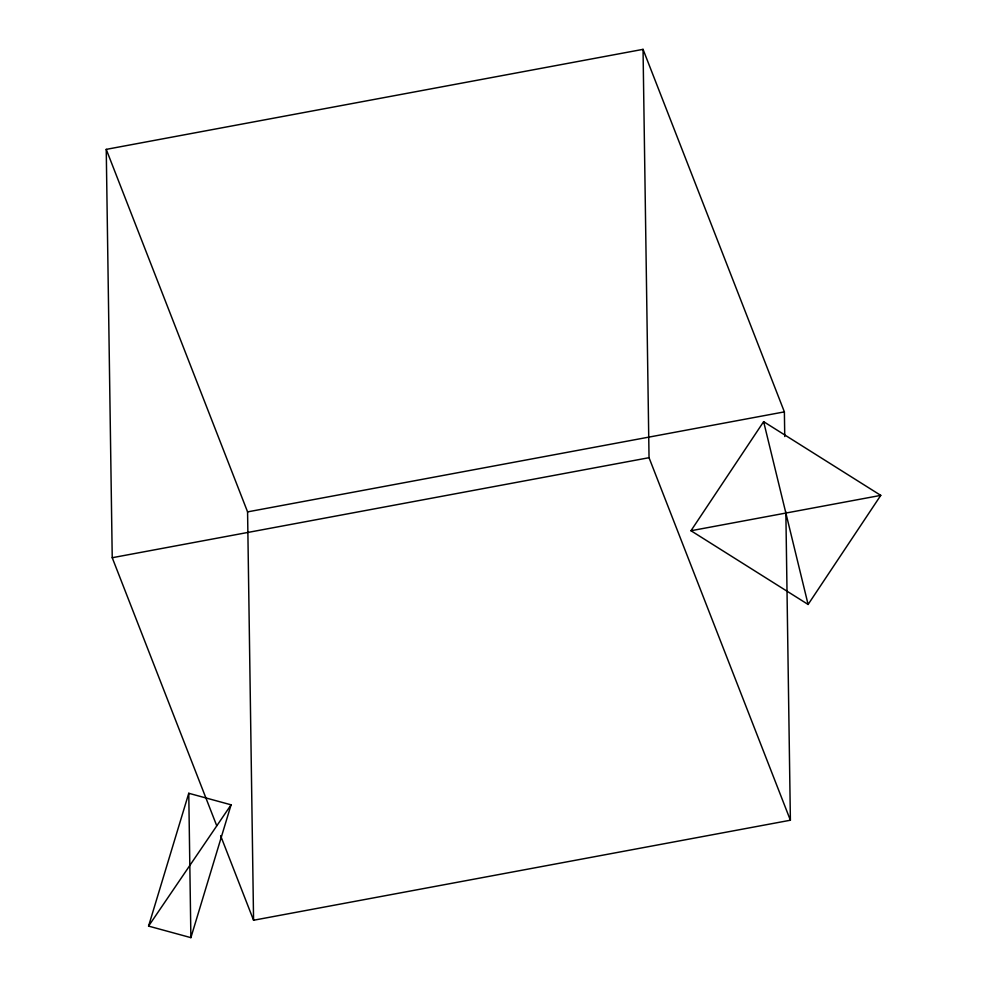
<?xml version="1.0" encoding="UTF-8"?>
<svg xmlns="http://www.w3.org/2000/svg" width="987" height="987" viewBox="0 0 987 987"><rect width="100%" height="100%" fill="white"/><g stroke="black" fill="none" stroke-linecap="round" stroke-linejoin="round"><path stroke-width="1.48" d="M148.568 926.102L188.764 793.277L231.081 804.824L190.886 937.65L148.568 926.102L231.081 804.824M690.974 530.735L763.63 421.659L880.762 495.375L808.106 604.463L690.974 530.735L880.762 495.375M216.708 825.675L112.234 557.717L106.238 149.37L643.043 49.35L784.381 411.875L784.751 436.525M106.238 149.37L247.577 511.883L784.381 411.875M112.234 557.717L649.039 457.697L790.39 820.222L253.573 920.242L220.619 835.693M763.63 421.659L808.106 604.463M785.849 512.031L790.39 820.222M643.043 49.35L649.039 457.697M247.577 511.883L253.573 920.242M188.764 793.277L190.886 937.65"/></g></svg>
